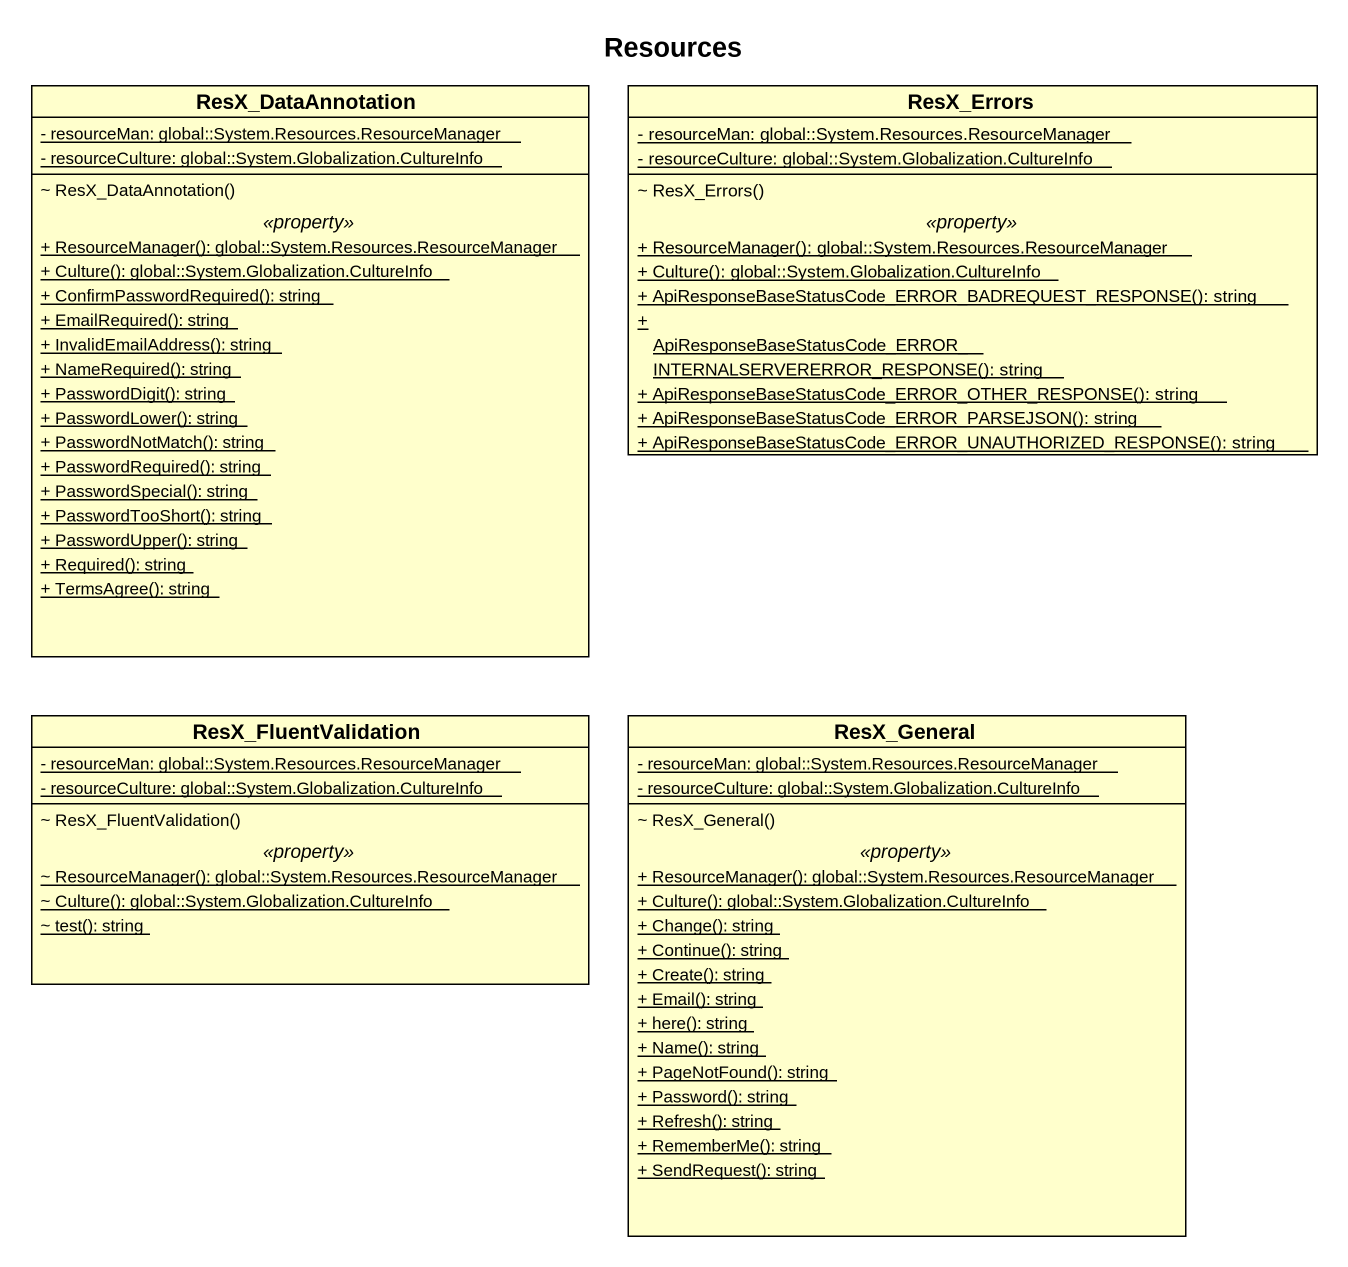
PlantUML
@startuml
title Resources
hide circle
hide empty members
skinparam classAttributeIconSize 0
class ResX_DataAnnotation {
  {static} - resourceMan: global::System.Resources.ResourceManager
  {static} - resourceCulture: global::System.Globalization.CultureInfo
  --
  ~ ResX_DataAnnotation()
  .. <<property>> ..
  {static} + ResourceManager(): global::System.Resources.ResourceManager
  {static} + Culture(): global::System.Globalization.CultureInfo
  {static} + ConfirmPasswordRequired(): string
  {static} + EmailRequired(): string
  {static} + InvalidEmailAddress(): string
  {static} + NameRequired(): string
  {static} + PasswordDigit(): string
  {static} + PasswordLower(): string
  {static} + PasswordNotMatch(): string
  {static} + PasswordRequired(): string
  {static} + PasswordSpecial(): string
  {static} + PasswordTooShort(): string
  {static} + PasswordUpper(): string
  {static} + Required(): string
  {static} + TermsAgree(): string
}
class ResX_Errors {
  {static} - resourceMan: global::System.Resources.ResourceManager
  {static} - resourceCulture: global::System.Globalization.CultureInfo
  --
  ~ ResX_Errors()
  .. <<property>> ..
  {static} + ResourceManager(): global::System.Resources.ResourceManager
  {static} + Culture(): global::System.Globalization.CultureInfo
  {static} + ApiResponseBaseStatusCode_ERROR_BADREQUEST_RESPONSE(): string
  {static} + ApiResponseBaseStatusCode_ERROR_INTERNALSERVERERROR_RESPONSE(): string
  {static} + ApiResponseBaseStatusCode_ERROR_OTHER_RESPONSE(): string
  {static} + ApiResponseBaseStatusCode_ERROR_PARSEJSON(): string
  {static} + ApiResponseBaseStatusCode_ERROR_UNAUTHORIZED_RESPONSE(): string
}
class ResX_FluentValidation {
  {static} - resourceMan: global::System.Resources.ResourceManager
  {static} - resourceCulture: global::System.Globalization.CultureInfo
  --
  ~ ResX_FluentValidation()
  .. <<property>> ..
  {static} ~ ResourceManager(): global::System.Resources.ResourceManager
  {static} ~ Culture(): global::System.Globalization.CultureInfo
  {static} ~ test(): string
}
class ResX_General {
  {static} - resourceMan: global::System.Resources.ResourceManager
  {static} - resourceCulture: global::System.Globalization.CultureInfo
  --
  ~ ResX_General()
  .. <<property>> ..
  {static} + ResourceManager(): global::System.Resources.ResourceManager
  {static} + Culture(): global::System.Globalization.CultureInfo
  {static} + Change(): string
  {static} + Continue(): string
  {static} + Create(): string
  {static} + Email(): string
  {static} + here(): string
  {static} + Name(): string
  {static} + PageNotFound(): string
  {static} + Password(): string
  {static} + Refresh(): string
  {static} + RememberMe(): string
  {static} + SendRequest(): string
}
@enduml
